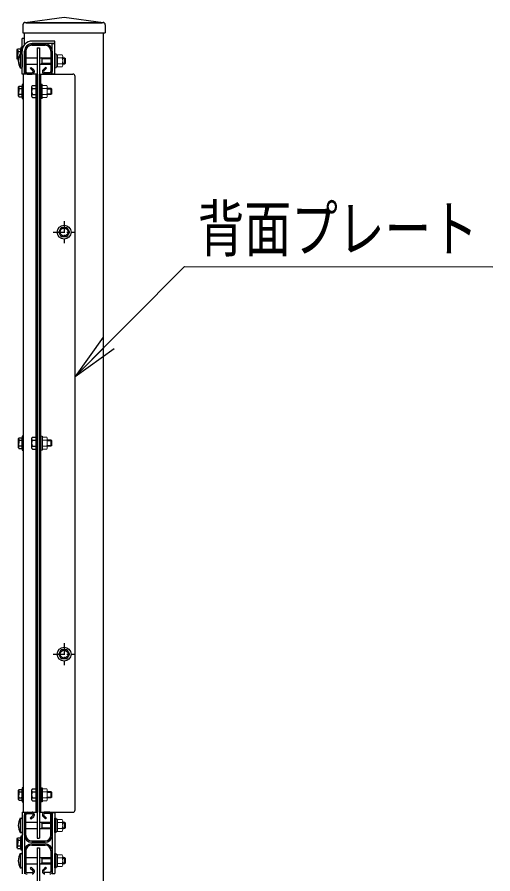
# Model space of a CAD drawing. Units: millimetres, scale not verified. Extents: x -6234 to 6240, y -4411 to 4409.
# Drawn here: x -379 to 223, y 1848 to 2932 of the extents above; entities that cross this region are included whole.
import ezdxf
from ezdxf.enums import TextEntityAlignment as Align

# ---------------------------------------------------------------- set-up
doc = ezdxf.new("R2010")
doc.units = ezdxf.units.MM
doc.header["$LTSCALE"] = 20
doc.linetypes.add('USER4', pattern=[1.125, 0.75, -0.125, 0.125, -0.125])
for name, color, linetype, lineweight in [('0-1_0', 7, 'Continuous', 25), ('0-3_1', 7, 'Continuous', 25), ('0-5_SCALE', 7, 'Continuous', 25), ('0-6_支柱', 7, 'Continuous', 25), ('0-7_継手-案-', 7, 'Continuous', 25), ('0-8_ボルト', 7, 'Continuous', 25), ('0-9_構造線', 7, 'Continuous', 25), ('0-A_細線', 7, 'Continuous', 25), ('0-E_胴縁', 7, 'Continuous', 25), ('0-F_D-STR3', 7, 'Continuous', 13)]:
    doc.layers.add(name, color=color, linetype=linetype, lineweight=lineweight)
doc.styles.add('ＭＳ ゴシック', font='')
doc.styles.get('ＭＳ ゴシック').set_extended_font_data('MS Gothic')

# ---------------------------------------------------------------- blocks, each defined once
blk = doc.blocks.new('DARROWS')
at = {"layer": '0-1_0'}
blk.add_line((0, 0), (-19.982, 0), dxfattribs=at)
blk.add_lwpolyline([(-20, -3.333), (0, 0), (-20, 3.333)], dxfattribs=at)

msp = doc.modelspace()

# ---------------------------------------------------------------- linework, layer by layer
at = {"layer": '0-1_0'}
for p, q in [((-368.37, 2925.23), (-319.14, 2931.86)), ((-319.14, 2931.86), (-269.91, 2925.23)), ((-371.14, 2922.06), (-371.14, 2911.86)), ((-367.14, 2924.86), (-271.14, 2924.86)), ((-267.14, 2922.06), (-267.14, 2911.86)), ((-371.14, 2911.86), (-267.14, 2911.86)), ((-166.73, 2616.22), (-303.02, 2479.32))]:
    msp.add_line(p, q, dxfattribs=at)
for centre, start, end in [((-367.94, 2922.06), 97.6668, 180), ((-270.34, 2922.06), 0, 82.3332)]:
    msp.add_arc(centre, 3.2, start, end, dxfattribs=at)
at = {"layer": '0-3_1'}
for p, q in [((-369.14, 2904.86), (-372.34, 2904.86)), ((-372.34, 2888.26), (-372.34, 2904.86)), ((-369.14, 2897.28), (-369.14, 2904.86)), ((-330.94, 2901.56), (-359.64, 2901.56)), ((-330.94, 2898.36), (-359.64, 2898.36)), ((-330.94, 2898.36), (-330.94, 2901.56)), ((-372.34, 2859.86), (-372.34, 2888.86)), ((-369.14, 2859.86), (-369.14, 2888.86)), ((-369.14, 2859.86), (-372.34, 2859.86)), ((-360.24, 2843.47), (-360.24, 2832.21)), ((-359.16, 2845.34), (-354.74, 2845.34)), ((-359.16, 2841.6), (-354.74, 2841.6)), ((-354.74, 2845.34), (-354.74, 2830.34)), ((-359.16, 2834.08), (-354.74, 2834.08)), ((-359.16, 2830.34), (-354.74, 2830.34)), ((-166.73, 2616.22), (223.28, 2615.99)), ((-360.24, 2398.47), (-360.24, 2387.21)), ((-359.16, 2400.34), (-354.74, 2400.34)), ((-359.16, 2396.6), (-354.74, 2396.6)), ((-354.74, 2400.34), (-354.74, 2385.34)), ((-359.16, 2389.08), (-354.74, 2389.08)), ((-359.16, 2385.34), (-354.74, 2385.34)), ((-360.24, 1953.47), (-360.24, 1942.21)), ((-359.16, 1955.34), (-354.74, 1955.34)), ((-359.16, 1951.6), (-354.74, 1951.6)), ((-354.74, 1955.34), (-354.74, 1940.34)), ((-359.16, 1944.08), (-354.74, 1944.08)), ((-359.16, 1940.34), (-354.74, 1940.34))]:
    msp.add_line(p, q, dxfattribs=at)
for centre, radius, start, end in [((-359.64, 2888.86), 12.7, 90, 180), ((-359.64, 2888.86), 9.5, 90, 180), ((-358.08, 2843.47), 2.16, 120, 240), ((-353.16, 2837.84), 7.08, 147.93138, 212.06862), ((-358.08, 2832.21), 2.16, 120, 240), ((-358.08, 2398.47), 2.16, 120, 240), ((-353.16, 2392.84), 7.08, 147.93138, 212.06862), ((-358.08, 2387.21), 2.16, 120, 240), ((-358.08, 1953.47), 2.16, 120, 240), ((-353.16, 1947.84), 7.08, 147.93138, 212.06862), ((-358.08, 1942.21), 2.16, 120, 240)]:
    msp.add_arc(centre, radius, start, end, dxfattribs=at)
at = {"layer": '0-5_SCALE'}
for p, q in [((-269.14, 2924.86), (-369.14, 2924.86)), ((-369.14, 2897.28), (-369.14, 2911.86)), ((-269.14, -156.16), (-269.14, 2911.86)), ((-353.14, 2892.84), (-353.14, 1892.84)), ((-353.14, 2892.84), (-350.14, 2892.84)), ((-350.14, 2892.84), (-350.14, 1892.84)), ((-334.14, 1925.34), (-330.94, 1925.34)), ((-334.14, 1925.34), (-334.14, 1848.34)), ((-330.94, 1925.34), (-330.94, 1848.34)), ((-353.14, 1892.84), (-350.14, 1892.84)), ((-353.14, 1880.84), (-353.14, 880.84)), ((-353.14, 1880.84), (-350.14, 1880.84)), ((-350.14, 1880.84), (-350.14, 880.84)), ((-334.14, 1848.34), (-330.94, 1848.34))]:
    msp.add_line(p, q, dxfattribs=at)
at = {"layer": '0-6_支柱'}
for p, q in [((-354.74, 2859.84), (-354.74, 1925.84)), ((-353.14, 2859.84), (-353.14, 1925.84)), ((-350.14, 1925.84), (-350.14, 2859.84)), ((-350.14, 2859.84), (-308.14, 2859.84)), ((-348.54, 1925.84), (-348.54, 2859.84)), ((-305.14, 1928.84), (-305.14, 2856.84)), ((-372.34, 1925.84), (-369.14, 1925.84)), ((-372.34, 1925.84), (-372.34, 1847.84)), ((-370.74, 1925.84), (-353.14, 1925.84)), ((-369.14, 1925.84), (-369.14, 1847.84)), ((-350.14, 1925.84), (-308.14, 1925.84))]:
    msp.add_line(p, q, dxfattribs=at)
msp.add_lwpolyline([(-353.14, 2859.84), (-370.74, 2859.84), (-370.74, 1925.84)], dxfattribs=at)
for centre, start, end in [((-308.14, 2856.84), 0, 90), ((-308.14, 1928.84), 270, 0)]:
    msp.add_arc(centre, 3, start, end, dxfattribs=at)
at = {"layer": '0-7_継手-案-'}
for p, q in [((-334.14, 2898.31), (-330.94, 2898.31)), ((-334.14, 2859.91), (-334.14, 2898.31)), ((-330.94, 2859.91), (-330.94, 2898.31)), ((-334.14, 2859.91), (-330.94, 2859.91))]:
    msp.add_line(p, q, dxfattribs=at)
at = {"layer": '0-8_ボルト'}
for p, q in [((-374.54, 2885.56), (-373.44, 2885.56)), ((-374.54, 2885.56), (-374.54, 2867.56)), ((-372.34, 2884.46), (-372.34, 2868.66)), ((-330.94, 2867.56), (-330.94, 2885.56)), ((-367.54, 2880.56), (-353.14, 2880.56)), ((-350.14, 2880.56), (-335.74, 2880.56)), ((-347.34, 2879.47), (-348.42, 2880.56)), ((-348.42, 2872.56), (-347.34, 2873.64)), ((-347.34, 2880.56), (-347.34, 2872.56)), ((-347.34, 2879.47), (-335.74, 2879.47)), ((-347.34, 2873.64), (-335.74, 2873.64)), ((-374.54, 2867.56), (-373.44, 2867.56)), ((-367.54, 2872.56), (-353.14, 2872.56)), ((-350.14, 2872.56), (-335.74, 2872.56)), ((-354.74, 2845.74), (-354.74, 2829.94)), ((-348.54, 2846.84), (-348.54, 2828.84)), ((-354.74, 2400.74), (-354.74, 2384.94)), ((-346.94, 2401.84), (-346.94, 2383.84)), ((-354.74, 1955.74), (-354.74, 1939.94)), ((-348.54, 1956.84), (-348.54, 1938.84)), ((-346.94, 1956.84), (-346.94, 1938.84)), ((-374.54, 1918.14), (-373.44, 1918.14)), ((-374.54, 1918.14), (-374.54, 1900.14)), ((-372.34, 1917.04), (-372.34, 1901.24)), ((-367.54, 1913.14), (-353.14, 1913.14)), ((-350.14, 1913.14), (-335.74, 1913.14)), ((-347.34, 1912.06), (-348.42, 1913.14)), ((-347.34, 1913.14), (-347.34, 1905.14)), ((-347.34, 1912.06), (-335.74, 1912.06)), ((-330.94, 1900.14), (-330.94, 1918.14)), ((-374.54, 1900.14), (-373.44, 1900.14)), ((-367.54, 1905.14), (-353.14, 1905.14)), ((-350.14, 1905.14), (-335.74, 1905.14)), ((-348.42, 1905.14), (-347.34, 1906.22)), ((-347.34, 1906.22), (-335.74, 1906.22)), ((-374.54, 1873.54), (-373.44, 1873.54)), ((-374.54, 1873.54), (-374.54, 1855.54)), ((-372.34, 1872.44), (-372.34, 1856.64)), ((-367.54, 1868.54), (-353.14, 1868.54)), ((-350.14, 1868.54), (-335.74, 1868.54)), ((-347.34, 1867.46), (-348.42, 1868.54)), ((-347.34, 1868.54), (-347.34, 1860.54)), ((-347.34, 1867.46), (-335.74, 1867.46)), ((-330.94, 1855.54), (-330.94, 1873.54)), ((-374.54, 1855.54), (-373.44, 1855.54)), ((-367.54, 1860.54), (-353.14, 1860.54)), ((-350.14, 1860.54), (-335.74, 1860.54)), ((-348.42, 1860.54), (-347.34, 1861.62)), ((-347.34, 1861.62), (-335.74, 1861.62))]:
    msp.add_line(p, q, dxfattribs=at)
at = {"layer": '0-8_ボルト', "linetype": 'USER4'}
for p, q in [((-319.14, 2673.84), (-319.14, 2645.84)), ((-333.14, 2659.84), (-305.14, 2659.84)), ((-319.14, 2139.84), (-319.14, 2111.84)), ((-333.14, 2125.84), (-305.14, 2125.84))]:
    msp.add_line(p, q, dxfattribs=at)
at = {"layer": '0-8_ボルト'}
for centre, radius, start, end in [((-360.26, 2876.56), 16.88, 147.77316, 212.22684), ((-373.44, 2884.46), 1.1, 0, 90), ((-373.44, 2868.66), 1.1, 270, 0), ((-360.26, 1909.14), 16.88, 147.77316, 212.22684), ((-373.44, 1917.04), 1.1, 0, 90), ((-373.44, 1901.24), 1.1, 270, 0), ((-360.26, 1864.54), 16.88, 147.77316, 212.22684), ((-373.44, 1872.44), 1.1, 0, 90), ((-373.44, 1856.64), 1.1, 270, 0)]:
    msp.add_arc(centre, radius, start, end, dxfattribs=at)
at = {"layer": '0-9_構造線'}
for p, q in [((-378.04, 2888.47), (-374.24, 2888.47)), ((-378.04, 2881.24), (-376.48, 2881.24)), ((-378.04, 2878.08), (-377.07, 2878.08)), ((-376.44, 2841.46), (-372.64, 2841.46)), ((-376.44, 2834.22), (-372.64, 2834.22)), ((-376.44, 2831.06), (-372.64, 2831.06)), ((-376.44, 2396.46), (-372.64, 2396.46)), ((-376.44, 2389.22), (-372.64, 2389.22)), ((-376.44, 2386.06), (-372.64, 2386.06)), ((-376.44, 1951.46), (-372.64, 1951.46)), ((-376.44, 1944.22), (-372.64, 1944.22)), ((-376.44, 1941.06), (-372.64, 1941.06)), ((-378.04, 1890.46), (-374.24, 1890.46)), ((-378.04, 1883.22), (-374.24, 1883.22)), ((-378.04, 1880.06), (-374.24, 1880.06))]:
    msp.add_line(p, q, dxfattribs=at)
for points in [[(-378.04, 2878.08), (-378.54, 2878.98), (-378.54, 2890.73), (-378.04, 2891.63), (-374.24, 2891.63)], [(-372.34, 2876.11), (-372.34, 2893.61), (-373.74, 2893.61), (-373.74, 2885.56)], [(-376.44, 2831.06), (-376.94, 2831.96), (-376.94, 2843.72), (-376.44, 2844.62), (-372.64, 2844.62)], [(-376.44, 2386.06), (-376.94, 2386.96), (-376.94, 2398.72), (-376.44, 2399.62), (-372.64, 2399.62)], [(-376.44, 1941.06), (-376.94, 1941.96), (-376.94, 1953.72), (-376.44, 1954.62), (-372.64, 1954.62)], [(-378.04, 1880.06), (-378.54, 1880.96), (-378.54, 1892.72), (-378.04, 1893.62), (-374.24, 1893.62)]]:
    msp.add_lwpolyline(points, dxfattribs=at)
for points in [[(-372.14, 2829.09), (-370.74, 2829.09), (-370.74, 2846.59), (-372.14, 2846.59)], [(-322.76, 2665.84), (-315.53, 2665.84), (-312.36, 2659.84), (-315.53, 2653.84), (-322.76, 2653.84), (-325.92, 2659.84)], [(-372.14, 2384.09), (-370.74, 2384.09), (-370.74, 2401.59), (-372.14, 2401.59)], [(-322.76, 2131.84), (-315.53, 2131.84), (-312.36, 2125.84), (-315.53, 2119.84), (-322.76, 2119.84), (-325.92, 2125.84)], [(-372.14, 1939.09), (-370.74, 1939.09), (-370.74, 1956.59), (-372.14, 1956.59)], [(-373.74, 1878.09), (-372.34, 1878.09), (-372.34, 1895.59), (-373.74, 1895.59)]]:
    msp.add_lwpolyline(points, close=True, dxfattribs=at)
for centre, radius in [((-319.14, 2659.84), 8.75), ((-319.14, 2659.84), 5), ((-319.14, 2125.84), 8.75), ((-319.14, 2125.84), 5)]:
    msp.add_circle(centre, radius, dxfattribs=at)
for centre, radius, start, end in [((-372.57, 2890.87), 5.97, 181.2889, 203.65172), ((-365.22, 2884.86), 13.32, 164.25349, 195.74651), ((-374.24, 2892.13), 0.5, 270, 0), ((-379.71, 2890.87), 5.97, 336.34828, 358.7111), ((-387.06, 2884.86), 13.32, 3.01168, 15.74651), ((-372.57, 2878.84), 5.97, 156.34828, 178.7111), ((-370.97, 2843.85), 5.97, 181.2889, 203.65172), ((-363.62, 2837.84), 13.32, 164.25349, 195.74651), ((-372.64, 2845.12), 0.5, 270, 0), ((-378.11, 2843.85), 5.97, 336.34828, 358.7111), ((-385.46, 2837.84), 13.32, 344.25349, 15.74651), ((-370.97, 2831.83), 5.97, 156.34828, 178.7111), ((-378.11, 2831.83), 5.97, 1.2889, 23.65172), ((-372.64, 2830.56), 0.5, 0, 90), ((-370.97, 2398.85), 5.97, 181.2889, 203.65172), ((-363.62, 2392.84), 13.32, 164.25349, 195.74651), ((-372.64, 2400.12), 0.5, 270, 0), ((-378.11, 2398.85), 5.97, 336.34828, 358.7111), ((-385.46, 2392.84), 13.32, 344.25349, 15.74651), ((-370.97, 2386.83), 5.97, 156.34828, 178.7111), ((-378.11, 2386.83), 5.97, 1.2889, 23.65172), ((-372.64, 2385.56), 0.5, 0, 90), ((-370.97, 1953.85), 5.97, 181.2889, 203.65172), ((-363.62, 1947.84), 13.32, 164.25349, 195.74651), ((-372.64, 1955.12), 0.5, 270, 0), ((-378.11, 1953.85), 5.97, 336.34828, 358.7111), ((-385.46, 1947.84), 13.32, 344.25349, 15.74651), ((-370.97, 1941.83), 5.97, 156.34828, 178.7111), ((-378.11, 1941.83), 5.97, 1.2889, 23.65172), ((-372.64, 1940.56), 0.5, 0, 90), ((-372.57, 1892.85), 5.97, 181.2889, 203.65172), ((-365.22, 1886.84), 13.32, 164.25349, 195.74651), ((-374.24, 1894.12), 0.5, 270, 0), ((-379.71, 1892.85), 5.97, 336.34828, 358.7111), ((-387.06, 1886.84), 13.32, 344.25349, 15.74651), ((-372.57, 1880.83), 5.97, 156.34828, 178.7111), ((-379.71, 1880.83), 5.97, 1.2889, 23.65172), ((-374.24, 1879.56), 0.5, 0, 90)]:
    msp.add_arc(centre, radius, start, end, dxfattribs=at)
at = {"layer": '0-A_細線'}
for points in [[(-378.54, 2889.86), (-377.84, 2889.86), (-377.84, 2884.86)], [(-378.54, 2879.86), (-377.84, 2879.86), (-377.84, 2884.86)], [(-376.94, 2842.84), (-376.24, 2842.84), (-376.24, 2837.84)], [(-376.94, 2832.84), (-376.24, 2832.84), (-376.24, 2837.84)], [(-376.94, 2397.84), (-376.24, 2397.84), (-376.24, 2392.84)], [(-376.94, 2387.84), (-376.24, 2387.84), (-376.24, 2392.84)], [(-376.94, 1952.84), (-376.24, 1952.84), (-376.24, 1947.84)], [(-376.94, 1942.84), (-376.24, 1942.84), (-376.24, 1947.84)], [(-378.54, 1891.84), (-377.84, 1891.84), (-377.84, 1886.84)], [(-378.54, 1881.84), (-377.84, 1881.84), (-377.84, 1886.84)]]:
    msp.add_lwpolyline(points, dxfattribs=at)
at = {"layer": '0-E_胴縁'}
for p, q in [((-360.14, 2897.84), (-343.14, 2897.84)), ((-360.14, 2896.24), (-343.14, 2896.24)), ((-369.14, 2888.84), (-369.14, 2862.94)), ((-367.54, 2888.84), (-367.54, 2862.94)), ((-335.74, 2888.84), (-335.74, 2862.94)), ((-334.14, 2888.84), (-334.14, 2862.94)), ((-361.89, 2867.21), (-358.68, 2864)), ((-342.53, 2868.34), (-345.73, 2865.13)), ((-341.39, 2867.21), (-344.6, 2864)), ((-341.39, 2867.21), (-342.53, 2868.34)), ((-366.04, 2861.44), (-359.74, 2861.44)), ((-366.04, 2859.84), (-359.74, 2859.84)), ((-337.24, 2861.44), (-343.54, 2861.44)), ((-337.24, 2859.84), (-343.54, 2859.84)), ((-369.14, 1896.84), (-369.14, 1922.74)), ((-367.54, 1896.84), (-367.54, 1922.74)), ((-366.04, 1925.84), (-359.74, 1925.84)), ((-366.04, 1924.24), (-359.74, 1924.24)), ((-361.89, 1918.47), (-358.68, 1921.68)), ((-342.53, 1917.34), (-345.73, 1920.55)), ((-341.39, 1918.47), (-344.6, 1921.68)), ((-337.24, 1925.84), (-343.54, 1925.84)), ((-337.24, 1924.24), (-343.54, 1924.24)), ((-335.74, 1896.84), (-335.74, 1922.74)), ((-334.14, 1896.84), (-334.14, 1922.74)), ((-341.39, 1918.47), (-342.53, 1917.34)), ((-360.14, 1889.44), (-343.14, 1889.44)), ((-360.14, 1887.84), (-343.14, 1887.84)), ((-369.14, 1876.84), (-369.14, 1850.94)), ((-367.54, 1876.84), (-367.54, 1850.94)), ((-360.14, 1885.84), (-343.14, 1885.84)), ((-360.14, 1884.24), (-343.14, 1884.24)), ((-335.74, 1876.84), (-335.74, 1850.94)), ((-334.14, 1876.84), (-334.14, 1850.94)), ((-361.89, 1855.21), (-358.68, 1852)), ((-342.53, 1856.34), (-345.73, 1853.13)), ((-341.39, 1855.21), (-344.6, 1852)), ((-341.39, 1855.21), (-342.53, 1856.34)), ((-366.04, 1849.44), (-359.74, 1849.44)), ((-337.24, 1849.44), (-343.54, 1849.44))]:
    msp.add_line(p, q, dxfattribs=at)
for points in [[(-361.89, 2867.21), (-360.76, 2868.34), (-357.55, 2865.13)], [(-361.89, 1918.47), (-360.76, 1917.34), (-357.55, 1920.55)], [(-361.89, 1855.21), (-360.76, 1856.34), (-357.55, 1853.13)]]:
    msp.add_lwpolyline(points, dxfattribs=at)
for centre, radius, start, end in [((-360.14, 2888.84), 9, 90, 180), ((-360.14, 2888.84), 7.4, 90, 180), ((-343.14, 2888.84), 9, 0, 90), ((-343.14, 2888.84), 7.4, 0, 90), ((-366.04, 2862.94), 3.1, 180, 270), ((-366.04, 2862.94), 1.5, 180, 270), ((-359.74, 2862.94), 3.1, 270, 45), ((-359.74, 2862.94), 1.5, 270, 45), ((-343.54, 2862.94), 3.1, 135, 270), ((-343.54, 2862.94), 1.5, 135, 270), ((-337.24, 2862.94), 3.1, 270, 0), ((-337.24, 2862.94), 1.5, 270, 0), ((-366.04, 1922.74), 3.1, 90, 180), ((-366.04, 1922.74), 1.5, 90, 180), ((-359.74, 1922.74), 3.1, 315, 90), ((-359.74, 1922.74), 1.5, 315, 90), ((-343.54, 1922.74), 3.1, 90, 225), ((-343.54, 1922.74), 1.5, 90, 225), ((-337.24, 1922.74), 3.1, 0, 90), ((-337.24, 1922.74), 1.5, 0, 90), ((-360.14, 1896.84), 9, 180, 270), ((-360.14, 1896.84), 7.4, 180, 270), ((-343.14, 1896.84), 9, 270, 0), ((-343.14, 1896.84), 7.4, 270, 0), ((-360.14, 1876.84), 9, 90, 180), ((-360.14, 1876.84), 7.4, 90, 180), ((-343.14, 1876.84), 9, 0, 90), ((-343.14, 1876.84), 7.4, 0, 90), ((-366.04, 1850.94), 3.1, 180, 270), ((-366.04, 1850.94), 1.5, 180, 270), ((-359.74, 1850.94), 3.1, 270, 45), ((-359.74, 1850.94), 1.5, 270, 45), ((-343.54, 1850.94), 3.1, 135, 270), ((-343.54, 1850.94), 1.5, 135, 270), ((-337.24, 1850.94), 3.1, 270, 0), ((-337.24, 1850.94), 1.5, 270, 0)]:
    msp.add_arc(centre, radius, start, end, dxfattribs=at)
at = {"layer": '0-F_D-STR3'}
for p, q in [((-330.94, 2885.56), (-330.94, 2867.56)), ((-329.34, 2885.56), (-330.94, 2885.56)), ((-327.34, 2884.26), (-329.34, 2884.26)), ((-329.34, 2884.26), (-329.34, 2868.86)), ((-327.34, 2884.26), (-327.34, 2868.86)), ((-327.34, 2884.06), (-327.34, 2869.06)), ((-327.34, 2884.06), (-321.54, 2884.06)), ((-327.34, 2880.31), (-321.54, 2880.31)), ((-327.34, 2872.81), (-321.54, 2872.81)), ((-320.84, 2882.33), (-320.84, 2870.79)), ((-320.84, 2880.56), (-318.42, 2880.56)), ((-320.84, 2879.48), (-317.34, 2879.48)), ((-320.84, 2873.64), (-317.34, 2873.64)), ((-318.42, 2880.56), (-318.42, 2872.56)), ((-318.42, 2880.56), (-317.34, 2879.48)), ((-318.42, 2872.56), (-317.34, 2873.64)), ((-317.34, 2879.48), (-317.34, 2873.64)), ((-327.34, 2868.86), (-329.34, 2868.86)), ((-327.34, 2869.06), (-321.54, 2869.06)), ((-320.84, 2872.56), (-318.42, 2872.56)), ((-348.54, 2846.84), (-348.54, 2828.84)), ((-346.94, 2846.84), (-348.54, 2846.84)), ((-346.94, 2845.34), (-346.94, 2830.34)), ((-346.94, 2845.34), (-341.14, 2845.34)), ((-346.94, 2841.59), (-341.14, 2841.59)), ((-340.44, 2843.62), (-340.44, 2832.07)), ((-340.44, 2841.85), (-335.82, 2841.85)), ((-340.44, 2833.85), (-340.44, 2841.85)), ((-340.44, 2840.77), (-334.74, 2840.77)), ((-335.82, 2841.85), (-335.82, 2833.85)), ((-335.82, 2841.85), (-334.74, 2840.77)), ((-334.74, 2840.77), (-334.74, 2834.93)), ((-346.94, 2834.09), (-341.14, 2834.09)), ((-346.94, 2830.34), (-341.14, 2830.34)), ((-340.44, 2834.93), (-334.74, 2834.93)), ((-340.44, 2833.85), (-335.82, 2833.85)), ((-335.82, 2833.85), (-334.74, 2834.93)), ((-348.54, 2401.84), (-348.54, 2383.84)), ((-346.94, 2401.84), (-348.54, 2401.84)), ((-346.94, 2400.34), (-346.94, 2385.34)), ((-346.94, 2400.34), (-341.14, 2400.34)), ((-346.94, 2396.59), (-341.14, 2396.59)), ((-340.44, 2398.62), (-340.44, 2387.07)), ((-340.44, 2396.85), (-335.82, 2396.85)), ((-340.44, 2388.85), (-340.44, 2396.85)), ((-340.44, 2395.77), (-334.74, 2395.77)), ((-335.82, 2396.85), (-335.82, 2388.85)), ((-335.82, 2396.85), (-334.74, 2395.77)), ((-334.74, 2395.77), (-334.74, 2389.93)), ((-346.94, 2389.09), (-341.14, 2389.09)), ((-346.94, 2385.34), (-341.14, 2385.34)), ((-340.44, 2389.93), (-334.74, 2389.93)), ((-340.44, 2388.85), (-335.82, 2388.85)), ((-335.82, 2388.85), (-334.74, 2389.93)), ((-348.54, 1956.84), (-348.54, 1938.84)), ((-346.94, 1956.84), (-348.54, 1956.84)), ((-346.94, 1955.34), (-346.94, 1940.34)), ((-346.94, 1955.34), (-341.14, 1955.34)), ((-346.94, 1951.59), (-341.14, 1951.59)), ((-340.44, 1953.62), (-340.44, 1942.07)), ((-340.44, 1951.85), (-335.82, 1951.85)), ((-340.44, 1943.85), (-340.44, 1951.85)), ((-335.82, 1951.85), (-335.82, 1943.85)), ((-335.82, 1951.85), (-334.74, 1950.77)), ((-346.94, 1944.09), (-341.14, 1944.09)), ((-340.44, 1950.77), (-334.74, 1950.77)), ((-340.44, 1944.93), (-334.74, 1944.93)), ((-340.44, 1943.85), (-335.82, 1943.85)), ((-335.82, 1943.85), (-334.74, 1944.93)), ((-334.74, 1950.77), (-334.74, 1944.93)), ((-346.94, 1940.34), (-341.14, 1940.34)), ((-330.94, 1918.14), (-330.94, 1900.14)), ((-329.34, 1918.14), (-330.94, 1918.14)), ((-327.34, 1916.84), (-329.34, 1916.84)), ((-329.34, 1916.84), (-329.34, 1901.44)), ((-327.34, 1916.84), (-327.34, 1901.44)), ((-327.34, 1916.64), (-327.34, 1901.64)), ((-327.34, 1916.64), (-321.54, 1916.64)), ((-327.34, 1912.89), (-321.54, 1912.89)), ((-320.84, 1914.92), (-320.84, 1903.37)), ((-320.84, 1913.14), (-318.42, 1913.14)), ((-320.84, 1912.06), (-317.34, 1912.06)), ((-318.42, 1913.14), (-318.42, 1905.14)), ((-318.42, 1913.14), (-317.34, 1912.06)), ((-317.34, 1912.06), (-317.34, 1906.22)), ((-327.34, 1901.44), (-329.34, 1901.44)), ((-327.34, 1905.39), (-321.54, 1905.39)), ((-327.34, 1901.64), (-321.54, 1901.64)), ((-320.84, 1906.22), (-317.34, 1906.22)), ((-320.84, 1905.14), (-318.42, 1905.14)), ((-318.42, 1905.14), (-317.34, 1906.22)), ((-330.94, 1873.54), (-330.94, 1855.54)), ((-329.34, 1873.54), (-330.94, 1873.54)), ((-327.34, 1872.24), (-329.34, 1872.24)), ((-329.34, 1872.24), (-329.34, 1856.84)), ((-327.34, 1872.24), (-327.34, 1856.84)), ((-327.34, 1872.04), (-327.34, 1857.04)), ((-327.34, 1872.04), (-321.54, 1872.04)), ((-327.34, 1868.29), (-321.54, 1868.29)), ((-320.84, 1870.32), (-320.84, 1858.77)), ((-320.84, 1868.54), (-318.42, 1868.54)), ((-320.84, 1867.46), (-317.34, 1867.46)), ((-318.42, 1868.54), (-318.42, 1860.54)), ((-318.42, 1868.54), (-317.34, 1867.46)), ((-317.34, 1867.46), (-317.34, 1861.62)), ((-327.34, 1856.84), (-329.34, 1856.84)), ((-327.34, 1860.79), (-321.54, 1860.79)), ((-327.34, 1857.04), (-321.54, 1857.04)), ((-320.84, 1861.62), (-317.34, 1861.62)), ((-320.84, 1860.54), (-318.42, 1860.54)), ((-318.42, 1860.54), (-317.34, 1861.62))]:
    msp.add_line(p, q, dxfattribs=at)
for points in [[(-329.34, 2885.56), (-329.34, 2867.56), (-330.94, 2867.56)], [(-346.94, 2846.84), (-346.94, 2828.84), (-348.54, 2828.84)], [(-346.94, 2401.84), (-346.94, 2383.84), (-348.54, 2383.84)], [(-346.94, 1956.84), (-346.94, 1938.84), (-348.54, 1938.84)], [(-329.34, 1918.14), (-329.34, 1900.14), (-330.94, 1900.14)], [(-329.34, 1873.54), (-329.34, 1855.54), (-330.94, 1855.54)]]:
    msp.add_lwpolyline(points, dxfattribs=at)
for centre, radius, start, end in [((-323.69, 2882.18), 2.85, 318.83491, 41.16509), ((-331.24, 2876.56), 10.39, 338.85295, 21.14705), ((-323.69, 2870.93), 2.85, 318.86505, 41.13495), ((-343.29, 2843.47), 2.85, 318.83491, 41.16509), ((-350.84, 2837.84), 10.39, 338.85295, 21.14705), ((-343.29, 2832.22), 2.85, 318.86505, 41.13495), ((-343.29, 2398.47), 2.85, 318.83491, 41.16509), ((-350.84, 2392.84), 10.39, 338.85295, 21.14705), ((-343.29, 2387.22), 2.85, 318.86505, 41.13495), ((-343.29, 1953.47), 2.85, 318.83491, 41.16509), ((-350.84, 1947.84), 10.39, 338.85295, 21.14705), ((-343.29, 1942.22), 2.85, 318.86505, 41.13495), ((-323.69, 1914.77), 2.85, 318.83491, 41.16509), ((-331.24, 1909.14), 10.39, 338.85295, 21.14705), ((-323.69, 1903.52), 2.85, 318.86505, 41.13495), ((-323.69, 1870.17), 2.85, 318.83491, 41.16509), ((-331.24, 1864.54), 10.39, 338.85295, 21.14705), ((-323.69, 1858.92), 2.85, 318.86505, 41.13495)]:
    msp.add_arc(centre, radius, start, end, dxfattribs=at)

# ---------------------------------------------------------------- block references
at = {"layer": '0-1_0', "xscale": 3, "yscale": 3, "rotation": 225.12748}
msp.add_blockref('DARROWS', (-305.14, 2477.19), dxfattribs=at)

# ---------------------------------------------------------------- texts
at = {"layer": '0-1_0', "style": 'ＭＳ ゴシック', "width": 0.75}
msp.add_text('背面プレート', height=57.77, dxfattribs=at).set_placement((-150.13, 2617.99), align=Align.BOTTOM_LEFT)

doc.saveas('drawing.dxf')
